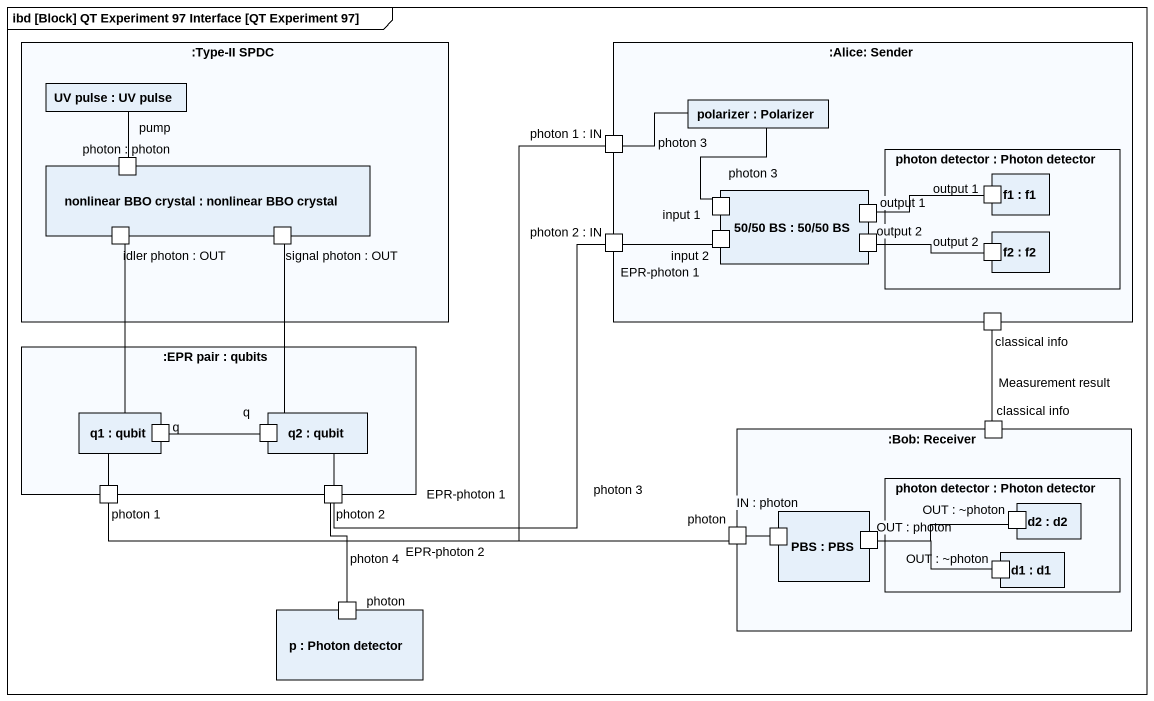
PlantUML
@startuml
mainframe ibd [Block] QT Experiment 97 Interface [QT Experiment 97]
rectangle ":Type-II SPDC" as Type_II_SPDC {
  rectangle "UV pulse : UV pulse" as UV_pulse
  rectangle "nonlinear BBO crystal : nonlinear BBO crystal" as nonlinear_BBO_crystal {
    port "photon : photon" as photon_photon
    port "idler photon : OUT" as idler_photon_OUT
    port "signal photon : OUT" as signal_photon_OUT
  }
}
rectangle ":Alice: Sender" as Alice_Sender {
  rectangle "polarizer : Polarizer" as polarizer
  port "photon 1 : IN" as photon_1_IN
  rectangle "photon detector : Photon detector" as photon_detector {
    rectangle "f1 : f1" as f1 {
      port "output 1" as output_1_2
    }
    rectangle "f2 : f2" as f2 {
      port "output 2" as output_2_2
    }
  }
  rectangle "50/50 BS : 50/50 BS" as p50_50_BS {
    port "input 2" as input_2
    port "input 1" as input_1
    port "output 1" as output_1
    port "output 2" as output_2
  }
  port "photon 2 : IN" as photon_2_IN
  port "classical info" as classical_info
}
rectangle ":EPR pair : qubits" as EPR_pair_qubits {
  rectangle "q1 : qubit" as q1 {
    port q
  }
  rectangle "q2 : qubit" as q2 {
    port "q" as q_2
  }
  port "photon 1" as photon_1
  port "photon 2" as photon_2
}
rectangle ":Bob: Receiver" as Bob_Receiver {
  port "classical info" as classical_info_2
  rectangle "photon detector : Photon detector" as photon_detector_2 {
    rectangle "d2 : d2" as d2 {
      port "OUT : ~photon" as OUT_photon_2
    }
    rectangle "d1 : d1" as d1 {
      port "OUT : ~photon" as OUT_photon_3
    }
  }
  port photon
  rectangle "PBS : PBS" as PBS {
    port "IN : photon" as IN_photon
    port "OUT : photon" as OUT_photon
  }
}
rectangle "p : Photon detector" as p {
  port "photon" as photon_3
}
UV_pulse -- photon_photon : pump
polarizer -- input_1 : photon 3
photon_1_IN -right- polarizer : photon 3
idler_photon_OUT -- q1
signal_photon_OUT -- q2
output_1 -right- output_1_2
photon_2_IN -right- input_2 : EPR-photon 1
output_2 -right- output_2_2
classical_info -- classical_info_2 : Measurement result
q1 -- photon_1
q -right- q_2
q2 -- photon_2
photon_1 -up- photon_1_IN : EPR-photon 1
photon_1 -right- photon : EPR-photon 2
photon_2 -up- photon_2_IN : photon 3
photon_2 -- photon_3 : photon 4
photon -right- IN_photon
OUT_photon -right- OUT_photon_2
OUT_photon -right- OUT_photon_3
@enduml
